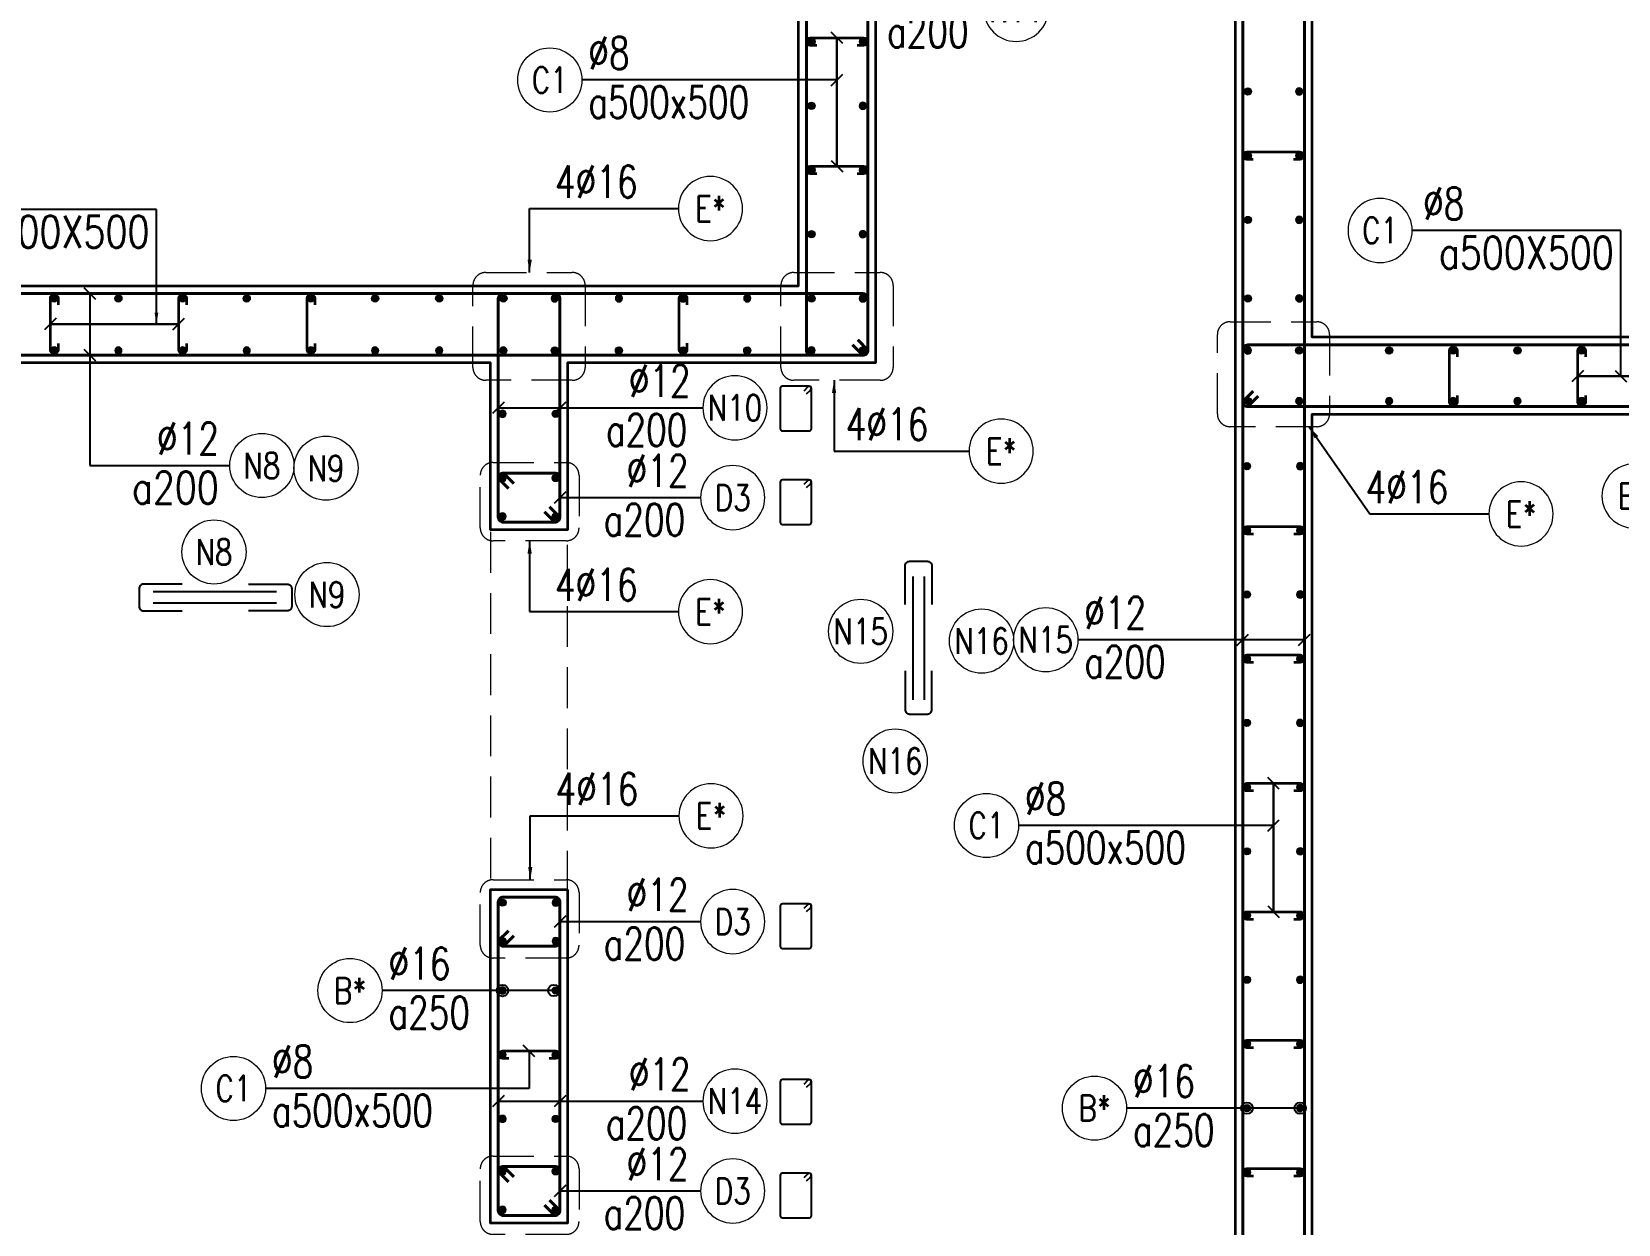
# Model space of a CAD drawing. Header units: millimetres. Extents: x 944027 to 981803, y -83026 to 82675.
# Drawn here: x 950084 to 956264, y 39830 to 44474 of the extents above; entities that cross this region are included whole.
import ezdxf
from ezdxf.enums import TextEntityAlignment as Align

# ---------------------------------------------------------------- set-up
doc = ezdxf.new("R2010")
doc.units = ezdxf.units.MM
doc.header["$MEASUREMENT"] = 0
doc.linetypes.add('HIDDEN', pattern=[9.525, 6.35, -3.175])
doc.linetypes.add('HIDDEN2', pattern=[4.7625, 3.175, -1.5875])
doc.layers.get('0').update_dxf_attribs({"lineweight": 20})
doc.layers.add('Hidden', color=9, linetype='HIDDEN')
doc.layers.add('Ligature', color=1, linetype='Continuous')
for name, color, linetype, lineweight in [('KC-LEADER', 153, 'Continuous', 18), ('KC-THEP', 6, 'Continuous', 40), ('NDC_S_BEAM', 3, 'HIDDEN2', 20), ('NDC_S_DIM', 1, 'Continuous', 15), ('NDC_S_HIDDEN', 8, 'HIDDEN2', 13), ('NDC_S_LEADER', 1, 'Continuous', 15), ('NDC_S_REBAR', 4, 'Continuous', 35), ('NDC_S_STIRRUP', 4, 'Continuous', 40), ('NDC_S_VN TEXT', 7, 'Continuous', 20), ('NDC_S_WALL', 6, 'Continuous', 35)]:
    doc.layers.add(name, color=color, linetype=linetype, lineweight=lineweight)
doc.styles.add('NDC_ARIAL', font='arial.ttf', dxfattribs={"width": 0.85})
doc.styles.add('NDC_DIM', font='', dxfattribs={"width": 0.75})
doc.styles.add('NDC_EN TXT', font='romans.shx', dxfattribs={"width": 0.8})
doc.styles.get('NDC_DIM').set_extended_font_data('Dotum')
doc.dimstyles.new('NDC_1-50', dxfattribs={"dimscale": 50, "dimtxt": 2.5, "dimasz": 1, "dimexe": 1.5, "dimexo": 0, "dimgap": 0.8, "dimtad": 1, "dimdec": 0, "dimdsep": 46, "dimtxsty": 'NDC_ARIAL', "dimblk": 'DIMMARK', "dimcen": 49999.938995, "dimdle": 1.5, "dimclrd": 1, "dimclre": 1, "dimclrt": 3, "dimadec": 0, "dimazin": 0, "dimtfac": 1, "dimtdec": 0, "dimtix": 1, "dimtmove": 2, "dimatfit": 3, "dimfxl": 1, "dimarcsym": 0})
doc.dimstyles.new('NDC_dim_30', dxfattribs={"dimscale": 30, "dimtxt": 2.5, "dimasz": 1.5, "dimexe": 1.5, "dimexo": 2.5, "dimgap": 1, "dimtad": 1, "dimdec": 0, "dimzin": 0, "dimdsep": 46, "dimtxsty": 'NDC_DIM', "dimblk": 'DIMMARK', "dimcen": 0.09, "dimdle": 1.2, "dimclrd": 1, "dimclre": 1, "dimclrt": 3, "dimadec": 0, "dimazin": 0, "dimtfac": 1, "dimtdec": 0, "dimtix": 1, "dimtofl": 0, "dimtmove": 0, "dimatfit": 3, "dimfxl": 6, "dimfxlon": 1, "dimtolj": 1, "dimtzin": 0, "dimarcsym": 0})

# ---------------------------------------------------------------- blocks, each defined once
blk = doc.blocks.new('THEP')
at = {"layer": 'KC-LEADER', "color": 6}
blk.add_circle((0, 0), 14, dxfattribs=at)
at = {"layer": 'KC-THEP'}
for p, q in [((-14, 0), (14, 0)), ((9.9, 9.9), (-9.9, -9.9)), ((-9.9, 9.9), (9.9, -9.9)), ((0, 14), (0, -14))]:
    blk.add_line(p, q, dxfattribs=at)
blk = doc.blocks.new('DIMMARK')
at = {"layer": 'NDC_S_DIM', "color": 1}
blk.add_line((-1.5, 0), (1, 0), dxfattribs=at)
at = {"layer": 'NDC_S_DIM', "color": 2, "const_width": 0.1}
blk.add_lwpolyline([(-0.42, -0.42), (0.42, 0.42)], dxfattribs=at)
blk = doc.blocks.new('*U10')
blk.add_circle((2.5, 0), 2.5)
at = {"layer": 'NDC_S_VN TEXT', "color": 3, "style": 'NDC_EN TXT'}
for tag, width, p in [('DK2', 0.75, (-0.85, 0.85)), ('KC2', 0.8, (-0.85, -2.97))]:
    blk.add_attdef(tag, text='', height=2.5, dxfattribs=dict(at, width=width)).set_placement(p, align=Align.RIGHT)
at = {"layer": 'NDC_S_VN TEXT', "color": 7, "style": 'NDC_EN TXT', "width": 0.8}
blk.add_attdef('SH3', text='', height=2, dxfattribs=at).set_placement((2.5, 0), align=Align.MIDDLE)
blk = doc.blocks.new('A$C7BC65A55')
at = {"layer": 'Ligature'}
for p, q in [((-15.2, 372, 0), (-15.2, 38.5, 0)), ((15.2, 372, 0), (15.2, 38.5, 0))]:
    blk.add_line(p, q, dxfattribs=at)
for points in [[(-36.2, 296.5), (-36.2, 400.9, -0.414214), (-24, 413.1), (24, 413.1, -0.414214), (36.2, 400.9), (36.2, 296.5)], [(-36.2, 116.5), (-36.2, 12.2, 0.414214), (-24, 0), (24, 0, 0.414214), (36.2, 12.2), (36.2, 116.5)]]:
    blk.add_lwpolyline(points, format="xyb", dxfattribs=at)
blk = doc.blocks.new('*U11')
blk.add_circle((-2.5, 0), 2.5)
at = {"layer": 'NDC_S_VN TEXT', "color": 3, "style": 'NDC_EN TXT', "width": 0.75}
for tag, p in [('DK1', (0.5, 0.85)), ('KC1', (0.5, -2.97))]:
    blk.add_attdef(tag, p, '', height=2.5, dxfattribs=at)
at = {"layer": 'NDC_S_VN TEXT', "color": 7, "style": 'NDC_EN TXT', "width": 0.8}
blk.add_attdef('SH2', text='', height=2, dxfattribs=at).set_placement((-2.5, 0), align=Align.MIDDLE)
blk = doc.blocks.new('*U13')
blk.add_circle((-2.5, 0), 2.5)
at = {"layer": 'NDC_S_VN TEXT', "color": 3, "style": 'NDC_EN TXT', "width": 0.75}
blk.add_attdef('DK1', (0.5, 0.85), '', height=2.5, dxfattribs=at)
at = {"layer": 'NDC_S_VN TEXT', "color": 7, "style": 'NDC_EN TXT', "width": 0.8}
blk.add_attdef('SH2', text='', height=2, dxfattribs=at).set_placement((-2.5, 0), align=Align.MIDDLE)
blk = doc.blocks.new('*U12')
blk.add_circle((-2.5, 0), 2.5)
at = {"layer": 'NDC_S_VN TEXT', "color": 3, "style": 'NDC_EN TXT', "width": 0.75}
for tag, p in [('DK1', (0.5, 0.85)), ('KC1', (0.5, -2.97))]:
    blk.add_attdef(tag, p, '', height=2.5, dxfattribs=at)
at = {"layer": 'NDC_S_VN TEXT', "color": 7, "style": 'NDC_EN TXT', "width": 0.8}
blk.add_attdef('SH2', text='', height=2, dxfattribs=at).set_placement((-2.5, 0), align=Align.MIDDLE)

msp = doc.modelspace()

# ---------------------------------------------------------------- linework, layer by layer
for centre in [(951230.3, 42774.4), (950794, 42448.1), (951234.1, 42282.3), (953313.2, 42139.3), (953784.1, 42101.1), (953447.6, 41634.3)]:
    msp.add_circle(centre, 125)
at = {"layer": 'Ligature'}
for points in [[(953102.7, 43063.4), (953118.6, 43079.3, 0.668179), (953112.9, 43093.3), (953008.2, 43093.3, 0.414214), (953000.1, 43085.1), (953000.1, 42928, 0.414214), (953008.2, 42919.8), (953112.9, 42919.8, 0.414214), (953121, 42928), (953121, 43085.1, 0.668179), (953107.1, 43090.9), (953091.1, 43074.9)], [(953102.7, 42698.8), (953118.6, 42714.7, 0.668179), (953112.9, 42728.7), (953008.2, 42728.7, 0.414214), (953000.1, 42720.5), (953000.1, 42563.4, 0.414214), (953008.2, 42555.2), (953112.9, 42555.2, 0.414214), (953121, 42563.4), (953121, 42720.5, 0.668179), (953107.1, 42726.3), (953091.1, 42710.3)], [(953102.7, 41047.8), (953118.6, 41063.7, 0.668179), (953112.9, 41077.7), (953008.2, 41077.7, 0.414214), (953000.1, 41069.5), (953000.1, 40912.4, 0.414214), (953008.2, 40904.3), (953112.9, 40904.3, 0.414214), (953121, 40912.4), (953121, 41069.5, 0.668179), (953107.1, 41075.3), (953091.1, 41059.3)], [(953102.6, 40363.4), (953118.6, 40379.3, 0.668179), (953112.8, 40393.3), (953008.2, 40393.3, 0.414214), (953000, 40385.1), (953000, 40228, 0.414214), (953008.2, 40219.8), (953112.8, 40219.8, 0.414214), (953121, 40228), (953121, 40385.1, 0.668179), (953107.1, 40390.9), (953091.1, 40374.9)], [(953102.6, 39998.8), (953118.6, 40014.7, 0.668179), (953112.8, 40028.7), (953008.2, 40028.7, 0.414214), (953000, 40020.5), (953000, 39863.4, 0.414214), (953008.2, 39855.2), (953112.8, 39855.2, 0.414214), (953121, 39863.4), (953121, 40020.5, 0.668179), (953107.1, 40026.3), (953091.1, 40010.3)]]:
    msp.add_lwpolyline(points, format="xyb", dxfattribs=at)
at = {"layer": 'NDC_S_BEAM', "ltscale": 50}
for p, q in [((951871.5, 42526), (951871.5, 41126)), ((952171.5, 41126), (952171.5, 42526))]:
    msp.add_line(p, q, dxfattribs=at)
at = {"layer": 'NDC_S_HIDDEN', "ltscale": 50}
for points in [[(951852.6, 43536.5), (952189.8, 43536.5, -0.414214), (952239.8, 43486.5), (952239.8, 43166.8, -0.414214), (952189.8, 43116.8), (951852.6, 43116.8, -0.414214), (951802.6, 43166.8), (951802.6, 43486.5, -0.414214)], [(953052.5, 43536.5), (953389.7, 43536.5, -0.414214), (953439.7, 43486.5), (953439.7, 43166.8, -0.414214), (953389.7, 43116.8), (953052.5, 43116.8, -0.414214), (953002.5, 43166.8), (953002.5, 43486.5, -0.414214)], [(954752.5, 43344.6), (955089.7, 43344.6, -0.414214), (955139.7, 43294.6), (955139.7, 42986, -0.414214), (955089.7, 42936), (954752.5, 42936, -0.414214), (954702.5, 42986), (954702.5, 43294.6, -0.414214)], [(951881.2, 42796.7), (952166, 42796.7, -0.414214), (952216, 42746.7), (952216, 42541.7, -0.414214), (952166, 42491.7), (951881.2, 42491.7, -0.414214), (951831.2, 42541.7), (951831.2, 42746.7, -0.414214)], [(951881.2, 41171.9), (952166, 41171.9, -0.414214), (952216, 41121.9), (952216, 40916.9, -0.414214), (952166, 40866.9), (951881.2, 40866.9, -0.414214), (951831.2, 40916.9), (951831.2, 41121.9, -0.414214)], [(951881.2, 40095.8), (952166, 40095.8, -0.414214), (952216, 40045.8), (952216, 39840.8, -0.414214), (952166, 39790.8), (951881.2, 39790.8, -0.414214), (951831.2, 39840.8), (951831.2, 40045.8, -0.414214)]]:
    msp.add_lwpolyline(points, format="xyb", close=True, dxfattribs=at)
at = {"layer": 'NDC_S_REBAR'}
for points in [[(953142, 44420.5), (953117, 44420.5, -1), (953117, 44450.5), (953324.1, 44450.5, -1), (953324.1, 44420.5), (953299.1, 44420.5)], [(954842, 43976.2), (954817, 43976.2, -1), (954817, 44006.2), (955024.1, 44006.2, -1), (955024.1, 43976.2), (954999.1, 43976.2)], [(953142, 43920.5), (953117, 43920.5, -1), (953117, 43950.5), (953324.1, 43950.5, -1), (953324.1, 43920.5), (953299.1, 43920.5)], [(950186.5, 43260.5), (950186.5, 43235.5, -1), (950156.5, 43235.5), (950156.5, 43435.5, -1), (950186.5, 43435.5), (950186.5, 43410.5)], [(950686.5, 43260.5), (950686.5, 43235.5, -1), (950656.5, 43235.5), (950656.5, 43435.5, -1), (950686.5, 43435.5), (950686.5, 43410.5)], [(951186.5, 43260.5), (951186.5, 43235.5, -1), (951156.5, 43235.5), (951156.5, 43435.5, -1), (951186.5, 43435.5), (951186.5, 43410.5)], [(952636.5, 43260.8), (952636.5, 43235.8, -1), (952606.5, 43235.8), (952606.5, 43435.8, -1), (952636.5, 43435.8), (952636.5, 43410.8)], [(955636.5, 43057.7), (955636.5, 43032.7, -1), (955606.5, 43032.7), (955606.5, 43232.7, -1), (955636.5, 43232.7), (955636.5, 43207.7)], [(956136.5, 43057.7), (956136.5, 43032.7, -1), (956106.5, 43032.7), (956106.5, 43232.7, -1), (956136.5, 43232.7), (956136.5, 43207.7)], [(954843, 42517.4), (954818, 42517.4, -1), (954818, 42547.4), (955025, 42547.4, -1), (955025, 42517.4), (955000, 42517.4)], [(954843, 42017.4), (954818, 42017.4, -1), (954818, 42047.4), (955025, 42047.4, -1), (955025, 42017.4), (955000, 42017.4)], [(954843, 41517.4), (954818, 41517.4, -1), (954818, 41547.4), (955025, 41547.4, -1), (955025, 41517.4), (955000, 41517.4)], [(954843, 41017.4), (954818, 41017.4, -1), (954818, 41047.4), (955025, 41047.4, -1), (955025, 41017.4), (955000, 41017.4)], [(954843, 40517.4), (954818, 40517.4, -1), (954818, 40547.4), (955025, 40547.4, -1), (955025, 40517.4), (955000, 40517.4)], [(951943, 40475.2), (951918, 40475.2, -1), (951918, 40505.2), (952125, 40505.2, -1), (952125, 40475.2), (952100, 40475.2)], [(954843, 40017.4), (954818, 40017.4, -1), (954818, 40047.4), (955025, 40047.4, -1), (955025, 40017.4), (955000, 40017.4)]]:
    msp.add_lwpolyline(points, format="xyb", dxfattribs=at)
at = {"layer": 'NDC_S_STIRRUP'}
for points in [[(953301.5, 43274.3), (953341.5, 43234.3, -0.414214), (953321.5, 43214.3), (953121.5, 43214.3, -0.414214), (953101.5, 43234.3), (953101.5, 45634.3, -0.414214), (953121.5, 45654.3), (953321.5, 45654.3, -0.414214), (953341.5, 45634.3), (953341.5, 43234.3, -0.414214), (953321.5, 43214.3), (953281.5, 43254.3)], [(955001.5, 38474.3), (955041.5, 38434.3, -0.414214), (955021.5, 38414.3), (954821.5, 38414.3, -0.414214), (954801.5, 38434.3), (954801.5, 45634.3, -0.414214), (954821.5, 45654.3), (955021.5, 45654.3, -0.414214), (955041.5, 45634.3), (955041.5, 38434.3, -0.414214), (955021.5, 38414.3), (954981.5, 38454.3)], [(948761.5, 43254.3), (948721.5, 43214.3, -0.414214), (948701.5, 43234.3), (948701.5, 43434.3, -0.414214), (948721.5, 43454.3), (953321.5, 43454.3, -0.414214), (953341.5, 43434.3), (953341.5, 43234.3, -0.414358), (953321.5, 43214.3), (948721.5, 43214.3, -0.414214), (948701.5, 43234.3), (948741.5, 43274.3)], [(952101.5, 42624.3), (952141.5, 42584.3, -0.414214), (952121.5, 42564.3), (951921.5, 42564.3, -0.414214), (951901.5, 42584.3), (951901.5, 43434.3, -0.414214), (951921.5, 43454.3), (952121.5, 43454.3, -0.414214), (952141.5, 43434.3), (952141.5, 42584.3, -0.414214), (952121.5, 42564.3), (952081.5, 42604.3)], [(954861.5, 43054.3), (954821.5, 43014.3, -0.414214), (954801.5, 43034.3), (954801.5, 43234.3, -0.414214), (954821.5, 43254.3), (958121.5, 43254.3, -0.414214), (958141.5, 43234.3), (958141.5, 43034.3, -0.414358), (958121.5, 43014.3), (954821.5, 43014.3, -0.414214), (954801.5, 43034.3), (954841.5, 43074.3)], [(951941.5, 42695.2), (951901.5, 42735.2, -0.414214), (951921.5, 42755.2), (952121.5, 42755.2, -0.414214), (952141.5, 42735.2), (952141.5, 42584.3, -0.414214), (952121.5, 42564.3), (951921.5, 42564.3, -0.414214), (951901.5, 42584.3), (951901.5, 42735.2, -0.414214), (951921.5, 42755.2), (951961.5, 42715.2)], [(952101.5, 39924.3), (952141.5, 39884.3, -0.414214), (952121.5, 39864.3), (951921.5, 39864.3, -0.414214), (951901.5, 39884.3), (951901.5, 41084.3, -0.414214), (951921.5, 41104.3), (952121.5, 41104.3, -0.414214), (952141.5, 41084.3), (952141.5, 39884.3, -0.414214), (952121.5, 39864.3), (952081.5, 39904.3)], [(951941.5, 40973.3), (951901.5, 40933.3, 0.414214), (951921.5, 40913.3), (952121.5, 40913.3, 0.414214), (952141.5, 40933.3), (952141.5, 41084.3, 0.414214), (952121.5, 41104.3), (951921.5, 41104.3, 0.414214), (951901.5, 41084.3), (951901.5, 40933.3, 0.414214), (951921.5, 40913.3), (951961.5, 40953.3)], [(951941.5, 39995.2), (951901.5, 40035.2, -0.414214), (951921.5, 40055.2), (952121.5, 40055.2, -0.414214), (952141.5, 40035.2), (952141.5, 39884.3, -0.414214), (952121.5, 39864.3), (951921.5, 39864.3, -0.414214), (951901.5, 39884.3), (951901.5, 40035.2, -0.414214), (951921.5, 40055.2), (951961.5, 40015.2)]]:
    msp.add_lwpolyline(points, format="xyb", dxfattribs=at)
at = {"layer": 'NDC_S_WALL', "ltscale": 10}
for points in [[(948671.5, 36984.3), (948671.5, 45184.3), (948421.5, 45184.3), (948421.5, 45684.3), (950071.5, 45684.3), (950071.5, 45184.3), (949171.5, 45184.3), (949171.5, 43484.3), (953071.5, 43484.3), (953071.5, 45184.3), (950873.8, 45184.3), (950873.8, 45684.3), (953371.5, 45684.3), (953371.5, 43184.3), (952171.5, 43184.3), (952171.5, 42534.3), (951871.5, 42534.3), (951871.5, 43184.3), (949171.5, 43184.3), (949171.5, 37784.3)], [(957871.5, 43284.3), (955071.5, 43284.3), (955071.5, 45184.3), (956121.5, 45184.3), (956121.5, 45684.3), (954771.5, 45684.3), (954771.5, 38584.3), (954021.5, 38584.3), (954021.5, 38384.3), (955071.5, 38384.3), (955071.5, 42984.3), (957871.5, 42984.3)]]:
    msp.add_lwpolyline(points, dxfattribs=at)
msp.add_lwpolyline([(952171.5, 41134.3), (952171.5, 39834.3), (951871.5, 39834.3), (951871.5, 41134.3)], close=True, dxfattribs=at)

# ---------------------------------------------------------------- block references
at = {"layer": 'Hidden', "xscale": 1.44, "yscale": 1.44, "zscale": 1.44}
msp.add_blockref('A$C7BC65A55', (953538.3, 41817, 0), dxfattribs=at)
at = {"layer": 'Hidden', "xscale": 1.44, "yscale": 1.44, "zscale": 1.44, "rotation": 270}
msp.add_blockref('A$C7BC65A55', (950501.9, 42270.6, 0), dxfattribs=at)
at = {"layer": 'KC-THEP'}
for p, rotation in [((953121.5, 44435.5), 189.6685644363809), ((954821.5, 44241.2), 189.6685644363809), ((953121.5, 44185.5), 189.6685644363809), ((954821.5, 43991.2), 189.6685644363809), ((953121.5, 43935.5), 189.6685644363809), ((954821.5, 43741.2), 189.6685644363809), ((953121.5, 43685.5), 189.6685644363809), ((950171.5, 43435.5), 189.6685644363809), ((950421.5, 43435.5), 189.6685644363809), ((950671.5, 43435.5), 189.6685644363809), ((950921.5, 43435.5), 189.6685644363809), ((951171.5, 43435.5), 189.6685644363809), ((951421.5, 43435.5), 189.6685644363809), ((951671.5, 43435.5), 189.6685644363809), ((951921.5, 43435.5), 189.6685644363809), ((953121.5, 43435.5), 189.6685644363809), ((954821.5, 43435.5), 189.6685644363809), ((952121.5, 43232.7), 189.6685644363809), ((952371.5, 43232.7), 189.6685644363809), ((952621.5, 43232.7), 189.6685644363809), ((952871.5, 43232.7), 189.6685644363809), ((953321.5, 43232.7), 189.6685644363809), ((955021.5, 43232.7), 189.6685644363809), ((955371.5, 43232.7), 189.6685644363809), ((955621.5, 43232.7), 189.6685644363809), ((955871.5, 43232.7), 189.6685644363809), ((956121.5, 43232.7), 189.6685644363809), ((954821.5, 43036.1), 189.6685644363809), ((952125, 42986.1), 9.668564436380946), ((954818, 42782.4), 189.6685644363809), ((952125, 42736.1), 9.668564436380946), ((952125, 42586.1), 9.668564436380946), ((954818, 42532.4), 189.6685644363809), ((954818, 42282.4), 189.6685644363809), ((954818, 42032.4), 189.6685644363809), ((954818, 41782.4), 189.6685644363809), ((954818, 41532.4), 189.6685644363809), ((954818, 41282.4), 189.6685644363809), ((951918, 41082.4), 189.6685644363809), ((954818, 41032.4), 189.6685644363809), ((951918, 40932.4), 189.6685644363809), ((954818, 40782.4), 189.6685644363809), ((952125, 40740.2), 9.668564436380946), ((954818, 40532.4), 189.6685644363809), ((952125, 40490.2), 9.668564436380946), ((954818, 40282.4), 189.6685644363809), ((952125, 40240.2), 9.668564436380946), ((952125, 40036.1), 9.668564436380946), ((954818, 40032.4), 189.6685644363809), ((952125, 39886.1), 9.668564436380946)]:
    msp.add_blockref('THEP', p, dxfattribs=dict(at, rotation=rotation))
at = {"layer": 'KC-THEP', "xscale": -1}
for p, rotation in [((953321.5, 44435.8), 350.3314355636191), ((955021.5, 44241.5), 350.3314355636191), ((953321.5, 44185.8), 350.3314355636191), ((955021.5, 43991.5), 350.3314355636191), ((953321.5, 43935.8), 350.3314355636191), ((955021.5, 43741.5), 350.3314355636191), ((953321.5, 43685.8), 350.3314355636191), ((952121.5, 43435.8), 350.3314355636191), ((952371.5, 43435.8), 350.3314355636191), ((952621.5, 43435.8), 350.3314355636191), ((952871.5, 43435.8), 350.3314355636191), ((953321.5, 43435.8), 350.3314355636191), ((955021.5, 43435.8), 350.3314355636191), ((950171.5, 43232.4), 350.3314355636191), ((950421.5, 43232.4), 350.3314355636191), ((950671.5, 43232.4), 350.3314355636191), ((950921.5, 43232.4), 350.3314355636191), ((951171.5, 43232.4), 350.3314355636191), ((951421.5, 43232.4), 350.3314355636191), ((951671.5, 43232.4), 350.3314355636191), ((951921.5, 43232.4), 350.3314355636191), ((953121.5, 43232.4), 350.3314355636191), ((954821.5, 43232.4), 350.3314355636191), ((955021.5, 43035.8), 350.3314355636191), ((955371.5, 43035.8), 350.3314355636191), ((955621.5, 43035.8), 350.3314355636191), ((955871.5, 43035.8), 350.3314355636191), ((956121.5, 43035.8), 350.3314355636191), ((951918, 42986.1), 350.3314355636191), ((955025, 42782.4), 170.331435563619), ((951918, 42736.1), 350.3314355636191), ((951918, 42586.1), 350.3314355636191), ((955025, 42532.4), 170.331435563619), ((955025, 42282.4), 170.331435563619), ((955025, 42032.4), 170.331435563619), ((955025, 41782.4), 170.331435563619), ((955025, 41532.4), 170.331435563619), ((955025, 41282.4), 170.331435563619), ((952125, 41082.4), 170.331435563619), ((955025, 41032.4), 170.331435563619), ((952125, 40932.4), 170.331435563619), ((955025, 40782.4), 170.331435563619), ((951918, 40740.2), 350.3314355636191), ((955025, 40532.4), 170.331435563619), ((951918, 40490.2), 350.3314355636191), ((955025, 40282.4), 170.331435563619), ((951918, 40240.2), 350.3314355636191), ((951918, 40036.1), 350.3314355636191), ((955025, 40032.4), 170.331435563619), ((951918, 39886.1), 350.3314355636191)]:
    msp.add_blockref('THEP', p, dxfattribs=dict(at, rotation=rotation))
at = {"layer": 'NDC_S_VN TEXT'}
ref = msp.add_blockref('*U11', (953793.7, 44561.1), dxfattribs=dict(at, xscale=-50, yscale=50, zscale=50))
ref.add_attrib('SH2', 'N11', dxfattribs={"color": 7, "height": 100, "style": 'NDC_EN TXT', "width": 0.8}).set_placement((953918.7, 44561.1), align=Align.MIDDLE)
ref.add_attrib('DK1', '%%C12', (953505.3, 44603.4), dxfattribs={"color": 3, "height": 125, "style": 'NDC_EN TXT', "width": 0.75})
ref.add_attrib('KC1', 'a200', (953416.1, 44412.4), dxfattribs={"color": 3, "height": 125, "style": 'NDC_EN TXT', "width": 0.75})
at = {"layer": 'NDC_S_VN TEXT', "xscale": 50, "yscale": 50, "zscale": 50}
for name, p, values in [('*U12', (952227.2, 44286.2), {'SH2': 'C1', 'DK1': '%%c8', 'KC1': 'a500x500'}), ('*U10', (950855.6, 42784.7), {'SH3': 'N8', 'DK2': '%%C12', 'KC2': 'a200'}), ('*U11', (954159.1, 42106.3), {'SH2': 'N15', 'DK1': '%%C12', 'KC1': 'a200'}), ('*U12', (953928.2, 41383.1), {'SH2': 'C1', 'DK1': '%%c8', 'KC1': 'a500x500'}), ('*U11', (951449, 40740.2), {'SH2': 'B*', 'DK1': '%%C16', 'KC1': 'a250'}), ('*U12', (950995, 40359), {'SH2': 'C1', 'DK1': '%%c8', 'KC1': 'a500x500'}), ('*U11', (954349, 40282.4), {'SH2': 'B*', 'DK1': '%%C16', 'KC1': 'a250'})]:
    msp.add_blockref(name, p, dxfattribs=at).add_auto_attribs(values)
at = {"layer": 'NDC_S_VN TEXT'}
ref = msp.add_blockref('*U10', (949757, 43781.5), dxfattribs=dict(at, xscale=-50, yscale=50, zscale=50))
ref.add_attrib('SH3', 'C1', dxfattribs={"color": 7, "height": 100, "style": 'NDC_EN TXT', "width": 0.8}).set_placement((949632, 43781.5), align=Align.MIDDLE)
ref.add_attrib('DK2', '%%c8', dxfattribs={"color": 3, "height": 125, "style": 'NDC_EN TXT', "width": 0.75}).set_placement((949960.3, 43823.7), align=Align.RIGHT)
ref.add_attrib('KC2', 'a500X500', dxfattribs={"color": 3, "height": 125, "style": 'NDC_EN TXT', "width": 0.8}).set_placement((950542.4, 43632.8), align=Align.RIGHT)
ref = msp.add_blockref('*U13', (952602.9, 43785.4), dxfattribs=dict(at, xscale=-50, yscale=50, zscale=50))
ref.add_attrib('SH2', 'E*', dxfattribs={"color": 7, "height": 100, "style": 'NDC_EN TXT', "width": 0.8}).set_placement((952727.9, 43785.4), align=Align.MIDDLE)
ref.add_attrib('DK1', '4%%C16', (952122.5, 43827.7), dxfattribs={"color": 3, "height": 125, "style": 'NDC_EN TXT', "width": 0.75})
ref = msp.add_blockref('*U10', (955461.5, 43700.1), dxfattribs=dict(at, xscale=-50, yscale=50, zscale=50))
ref.add_attrib('SH3', 'C1', dxfattribs={"color": 7, "height": 100, "style": 'NDC_EN TXT', "width": 0.8}).set_placement((955336.5, 43700.1), align=Align.MIDDLE)
ref.add_attrib('DK2', '%%c8', dxfattribs={"color": 3, "height": 125, "style": 'NDC_EN TXT', "width": 0.75}).set_placement((955664.7, 43742.3), align=Align.RIGHT)
ref.add_attrib('KC2', 'a500X500', dxfattribs={"color": 3, "height": 125, "style": 'NDC_EN TXT', "width": 0.8}).set_placement((956246.8, 43551.4), align=Align.RIGHT)
ref = msp.add_blockref('*U11', (952698.3, 43009.5), dxfattribs=dict(at, xscale=-50, yscale=50, zscale=50))
ref.add_attrib('SH2', 'N10', dxfattribs={"color": 7, "height": 100, "style": 'NDC_EN TXT', "width": 0.8}).set_placement((952823.3, 43009.5), align=Align.MIDDLE)
ref.add_attrib('DK1', '%%C12', (952409.9, 43051.7), dxfattribs={"color": 3, "height": 125, "style": 'NDC_EN TXT', "width": 0.75})
ref.add_attrib('KC1', 'a200', (952320.7, 42860.8), dxfattribs={"color": 3, "height": 125, "style": 'NDC_EN TXT', "width": 0.75})
ref = msp.add_blockref('*U13', (953735.5, 42840.7), dxfattribs=dict(at, xscale=-50, yscale=50, zscale=50))
ref.add_attrib('SH2', 'E*', dxfattribs={"color": 7, "height": 100, "style": 'NDC_EN TXT', "width": 0.8}).set_placement((953860.5, 42840.7), align=Align.MIDDLE)
ref.add_attrib('DK1', '4%%C16', (953255.1, 42883), dxfattribs={"color": 3, "height": 125, "style": 'NDC_EN TXT', "width": 0.75})
ref = msp.add_blockref('*U10', (956450.9, 42666.1), dxfattribs=dict(at, xscale=-50, yscale=50, zscale=50))
ref.add_attrib('SH3', 'B*', dxfattribs={"color": 7, "height": 100, "style": 'NDC_EN TXT', "width": 0.8}).set_placement((956325.9, 42666.1), align=Align.MIDDLE)
ref.add_attrib('DK2', '%%C16', dxfattribs={"color": 3, "height": 125, "style": 'NDC_EN TXT', "width": 0.75}).set_placement((956743.4, 42708.4), align=Align.RIGHT)
ref.add_attrib('KC2', 'a250', dxfattribs={"color": 3, "height": 125, "style": 'NDC_EN TXT', "width": 0.8}).set_placement((956855.3, 42517.5), align=Align.RIGHT)
ref = msp.add_blockref('*U11', (952689.7, 42659.8), dxfattribs=dict(at, xscale=-50, yscale=50, zscale=50))
ref.add_attrib('SH2', 'D3', dxfattribs={"color": 7, "height": 100, "style": 'NDC_EN TXT', "width": 0.8}).set_placement((952814.7, 42659.8), align=Align.MIDDLE)
ref.add_attrib('DK1', '%%C12', (952401.4, 42702), dxfattribs={"color": 3, "height": 125, "style": 'NDC_EN TXT', "width": 0.75})
ref.add_attrib('KC1', 'a200', (952312.1, 42511.1), dxfattribs={"color": 3, "height": 125, "style": 'NDC_EN TXT', "width": 0.75})
ref = msp.add_blockref('*U13', (955760.7, 42596.3), dxfattribs=dict(at, xscale=-50, yscale=50, zscale=50))
ref.add_attrib('SH2', 'E*', dxfattribs={"color": 7, "height": 100, "style": 'NDC_EN TXT', "width": 0.8}).set_placement((955885.7, 42596.3), align=Align.MIDDLE)
ref.add_attrib('DK1', '4%%C16', (955280.3, 42638.6), dxfattribs={"color": 3, "height": 125, "style": 'NDC_EN TXT', "width": 0.75})
ref = msp.add_blockref('*U13', (952602.9, 42215.7), dxfattribs=dict(at, xscale=-50, yscale=50, zscale=50))
ref.add_attrib('SH2', 'E*', dxfattribs={"color": 7, "height": 100, "style": 'NDC_EN TXT', "width": 0.8}).set_placement((952727.9, 42215.7), align=Align.MIDDLE)
ref.add_attrib('DK1', '4%%C16', (952122.5, 42257.9), dxfattribs={"color": 3, "height": 125, "style": 'NDC_EN TXT', "width": 0.75})
ref = msp.add_blockref('*U13', (952605.3, 41420.8), dxfattribs=dict(at, xscale=-50, yscale=50, zscale=50))
ref.add_attrib('SH2', 'E*', dxfattribs={"color": 7, "height": 100, "style": 'NDC_EN TXT', "width": 0.8}).set_placement((952730.3, 41420.8), align=Align.MIDDLE)
ref.add_attrib('DK1', '4%%C16', (952125, 41463), dxfattribs={"color": 3, "height": 125, "style": 'NDC_EN TXT', "width": 0.75})
ref = msp.add_blockref('*U11', (952689.7, 41008.8), dxfattribs=dict(at, xscale=-50, yscale=50, zscale=50))
ref.add_attrib('SH2', 'D3', dxfattribs={"color": 7, "height": 100, "style": 'NDC_EN TXT', "width": 0.8}).set_placement((952814.7, 41008.8), align=Align.MIDDLE)
ref.add_attrib('DK1', '%%C12', (952401.4, 41051.1), dxfattribs={"color": 3, "height": 125, "style": 'NDC_EN TXT', "width": 0.75})
ref.add_attrib('KC1', 'a200', (952312.1, 40860.2), dxfattribs={"color": 3, "height": 125, "style": 'NDC_EN TXT', "width": 0.75})
ref = msp.add_blockref('*U11', (952698.3, 40309.5), dxfattribs=dict(at, xscale=-50, yscale=50, zscale=50))
ref.add_attrib('SH2', 'N14', dxfattribs={"color": 7, "height": 100, "style": 'NDC_EN TXT', "width": 0.8}).set_placement((952823.3, 40309.5), align=Align.MIDDLE)
ref.add_attrib('DK1', '%%C12', (952409.9, 40351.7), dxfattribs={"color": 3, "height": 125, "style": 'NDC_EN TXT', "width": 0.75})
ref.add_attrib('KC1', 'a200', (952320.6, 40160.8), dxfattribs={"color": 3, "height": 125, "style": 'NDC_EN TXT', "width": 0.75})
ref = msp.add_blockref('*U11', (952689.7, 39959.8), dxfattribs=dict(at, xscale=-50, yscale=50, zscale=50))
ref.add_attrib('SH2', 'D3', dxfattribs={"color": 7, "height": 100, "style": 'NDC_EN TXT', "width": 0.8}).set_placement((952814.7, 39959.8), align=Align.MIDDLE)
ref.add_attrib('DK1', '%%C12', (952401.3, 40002), dxfattribs={"color": 3, "height": 125, "style": 'NDC_EN TXT', "width": 0.75})
ref.add_attrib('KC1', 'a200', (952312, 39811.1), dxfattribs={"color": 3, "height": 125, "style": 'NDC_EN TXT', "width": 0.75})

# ---------------------------------------------------------------- texts
at = {"layer": 'NDC_S_VN TEXT', "color": 7, "style": 'NDC_EN TXT', "width": 0.8}
for tag, p in [('N9', (951230.3, 42774.4)), ('N8', (950794, 42448.1)), ('N9', (951234.1, 42282.3)), ('N15', (953313.2, 42139.3)), ('N16', (953784.1, 42101.1)), ('N16', (953447.6, 41634.3))]:
    msp.add_attdef(tag, text='3', height=100, dxfattribs=at).set_placement(p, align=Align.MIDDLE)

# ---------------------------------------------------------------- leaders
at = {"layer": 'NDC_S_LEADER'}
for points, dimstyle, override in [([(953220.5, 44450.5), (953220.5, 43950.5)], 'NDC_dim_30', {"dimtad": 0, "dimldrblk": 'Oblique'}), ([(953220.5, 43950.5), (953220.5, 44450.5)], 'NDC_dim_30', {"dimtad": 0, "dimldrblk": 'Oblique'}), ([(953220.5, 44286.2), (952227.2, 44286.2)], 'NDC_dim_30', {"dimtad": 0, "dimldrblk": 'Oblique'}), ([(950569.9, 43335.5), (950569.9, 43781.5), (949757, 43781.5)], 'NDC_dim_30', {"dimgap": 1, "dimtad": 0}), ([(952023.6, 43536.5), (952023.6, 43785.4), (952605.2, 43785.4)], 'NDC_1-50', {"dimgap": 0.8, "dimtad": 0}), ([(956274.4, 43132.7), (956274.4, 43700.1), (955461.5, 43700.1)], 'NDC_dim_30', {"dimtad": 0, "dimldrblk": 'Oblique'}), ([(950310.8, 43454.3), (950310.8, 42784.5), (950855.6, 42784.5)], 'NDC_dim_30', {"dimtad": 0, "dimldrblk": 'Oblique'}), ([(950156.5, 43335.5), (950656.5, 43335.5)], 'NDC_dim_30', {"dimtad": 0, "dimldrblk": 'Oblique'}), ([(950656.5, 43335.5), (950156.5, 43335.5)], 'NDC_dim_30', {"dimtad": 0, "dimldrblk": 'Oblique'}), ([(950310.8, 43214.3), (950310.8, 42784.5), (950855.6, 42784.5)], 'NDC_dim_30', {"dimtad": 0, "dimldrblk": 'Oblique'}), ([(956106.5, 43132.7), (956606.5, 43132.7)], 'NDC_dim_30', {"dimtad": 0, "dimldrblk": 'Oblique'}), ([(956606.5, 43132.7), (956106.5, 43132.7)], 'NDC_dim_30', {"dimtad": 0, "dimldrblk": 'Oblique'}), ([(953209.4, 43116.8), (953209.4, 42840.7), (953737.7, 42840.7)], 'NDC_1-50', {"dimgap": 0.8, "dimtad": 0}), ([(951901.5, 43009.3), (952698.3, 43009.3)], 'NDC_dim_30', {"dimtad": 0, "dimldrblk": 'Oblique'}), ([(952141.5, 43009.3), (952698.3, 43009.3)], 'NDC_dim_30', {"dimtad": 0, "dimldrblk": 'Oblique'}), ([(955060.2, 42936), (955296.2, 42596.3), (955760.7, 42596.3)], 'NDC_1-50', {"dimgap": 0.8, "dimtad": 0}), ([(952141.5, 42659.8), (952691.8, 42659.8)], 'NDC_dim_30', {"dimtad": 0, "dimldrblk": 'Oblique'}), ([(952023.6, 42491.7), (952023.6, 42215.7), (952605.2, 42215.7)], 'NDC_1-50', {"dimgap": 0.8, "dimtad": 0}), ([(955041.5, 42106.1), (954159.1, 42106.1)], 'NDC_dim_30', {"dimtad": 0, "dimldrblk": 'Oblique'}), ([(954801.5, 42106.1), (954159.1, 42106.1)], 'NDC_dim_30', {"dimtad": 0, "dimldrblk": 'Oblique'}), ([(954921.5, 41547.4), (954921.5, 41047.4)], 'NDC_dim_30', {"dimtad": 0, "dimldrblk": 'Oblique'}), ([(954921.5, 41047.4), (954921.5, 41547.4)], 'NDC_dim_30', {"dimtad": 0, "dimldrblk": 'Oblique'}), ([(952026, 41171.9), (952026, 41420.8), (952607.6, 41420.8)], 'NDC_1-50', {"dimgap": 0.8, "dimtad": 0}), ([(954921.5, 41383.1), (953928.2, 41383.1)], 'NDC_dim_30', {"dimtad": 0, "dimldrblk": 'Oblique'}), ([(952141.5, 41008.8), (952691.8, 41008.8)], 'NDC_dim_30', {"dimtad": 0, "dimldrblk": 'Oblique'}), ([(952117.9, 40740.5), (951449, 40740.2)], 'NDC_dim_30', {"dimtad": 0, "dimldrblk": 'Origin'}), ([(951918, 40740.2), (951449, 40740.2)], 'NDC_dim_30', {"dimtad": 0, "dimldrblk": 'Origin'}), ([(952021.5, 40505.2), (952021.5, 40359.3), (950995, 40359)], 'NDC_dim_30', {"dimtad": 0, "dimldrblk": 'Oblique'}), ([(951901.5, 40309.3), (952698.3, 40309.3)], 'NDC_dim_30', {"dimtad": 0, "dimldrblk": 'Oblique'}), ([(952141.5, 40309.3), (952698.3, 40309.3)], 'NDC_dim_30', {"dimtad": 0, "dimldrblk": 'Oblique'}), ([(955025, 40282.4), (954349, 40282.4)], 'NDC_dim_30', {"dimtad": 0, "dimldrblk": 'Origin'}), ([(954818, 40282.4), (954349, 40282.4)], 'NDC_dim_30', {"dimtad": 0, "dimldrblk": 'Origin'}), ([(952141.5, 39959.8), (952691.8, 39959.8)], 'NDC_dim_30', {"dimtad": 0, "dimldrblk": 'Oblique'})]:
    msp.add_leader(points, dimstyle=dimstyle, override=override, dxfattribs=at)

doc.saveas('drawing.dxf')
